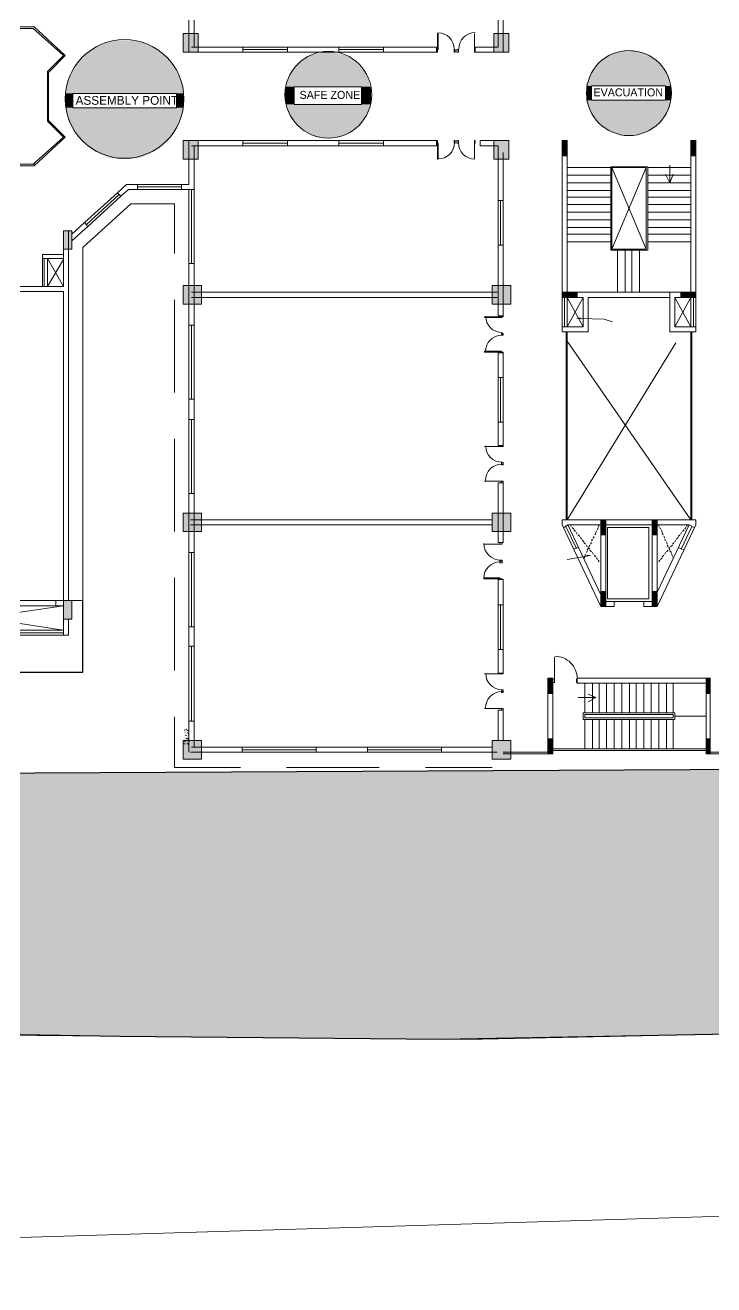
# Model space of a CAD drawing. Header units: inches. Extents: x 1969 to 240164, y 1364 to 46451.
# Drawn here: x 27880 to 30668, y 15118 to 20214 of the extents above; entities that cross this region are included whole.
import ezdxf

# ---------------------------------------------------------------- set-up
doc = ezdxf.new("R2010")
doc.units = ezdxf.units.IN
doc.header["$MEASUREMENT"] = 0
for name, color, linetype in [('PDF_0', 7, 'Continuous'), ('PDF_BH_Waste', 7, 'Continuous'), ('PDF_BOUNDARY', 7, 'Continuous'), ('PDF_earth cutting area', 7, 'Continuous'), ('PDF_TEXT', 7, 'Continuous'), ('PDF_thin ha', 7, 'Continuous')]:
    doc.layers.add(name, color=color, linetype=linetype)
doc.styles.add('PDF Century Gothic', font='GOTHIC.TTF')

msp = doc.modelspace()

# ---------------------------------------------------------------- hatches: boundary and pattern name
at = {"true_color": 0xfecc66}
h = msp.add_hatch(color=31, dxfattribs=at)
h.dxf.hatch_style = 1
h.paths.add_polyline_path([(32163.5, 17210.6), (27387.9, 17186.8), (23287.2, 17186.8), (20308, 17796.9), (17485.6, 17796.9), (17485.6, 17149.3), (17471.9, 17149.3), (10872.7, 17149.3), (10872.7, 17009.5), (8783.9, 17045.9), (8769.5, 16603.9), (19442.2, 16685.7), (21262.4, 16266.4), (23138.7, 16225.4), (25040.3, 16183.8), (26567.4, 16150.3), (28263.9, 16122.8), (29568.6, 16110.5), (30808.1, 16133.4), (31456.2, 16146.9), (32185.9, 16164)])
h.paths.add_polyline_path([(22485.8, 16771.6), (23922.1, 16771.6), (23922.1, 16568), (22485.8, 16568)], flags=16)
h.paths.add_polyline_path([(22556.2, 16763.9), (23959.1, 16767.3), (23959.5, 16617.7), (22556.6, 16614.3)], flags=24)

# ---------------------------------------------------------------- linework, layer by layer
for p, q in [((28113.9, 17595.8), (28113.9, 17885.6)), ((27387.9, 17595.8), (28113.9, 17595.8))]:
    msp.add_line(p, q)
msp.add_lwpolyline([(32163.5, 17210.6), (32185.9, 16164), (31456.2, 16146.9), (30808.1, 16133.4), (29568.6, 16110.5), (28263.9, 16122.8), (26567.4, 16150.3), (25040.3, 16183.8), (23138.7, 16225.4), (21262.4, 16266.4), (19442.2, 16685.7), (8769.5, 16603.9), (8783.9, 17045.9), (10872.7, 17009.5), (10872.7, 17149.3), (17471.9, 17149.3), (17471.9, 17796.9), (20308, 17796.9), (23287.2, 17186.8), (27387.9, 17186.8), (32163.5, 17210.6), (32185.9, 16164)])
at = {"layer": 'PDF_0', "lineweight": 0}
for points in [[(29702.4, 20125.1), (29794.4, 20125.1), (29702.4, 20125.1), (29702.4, 20104.6), (29814.9, 20104.6), (29814.9, 20346.7), (29814.9, 20527.3), (29814.9, 20765.9), (29794.4, 20765.9), (29794.4, 20527.3), (29814.9, 20527.3), (29794.4, 20527.3), (29794.4, 20346.7), (29794.4, 20125.1)], [(28543.4, 20104.6), (28543.4, 20281.9), (28512.7, 20281.9), (28512.7, 20298.9), (28543.4, 20298.9), (28563.9, 20298.9), (28563.9, 20125.1)], [(27919.6, 19651.3), (27537.9, 19651.3), (27473.1, 19716), (27272, 19716), (27207.2, 19651.3), (26706.1, 19651.3), (26706.1, 19760.4), (26770.9, 19825.1), (26770.9, 20026.2), (26706.1, 20091), (26706.1, 20200.1), (27203.8, 20200.1), (27268.6, 20135.3), (27473.1, 20135.3), (27537.9, 20200.1), (27912.8, 20200.1), (28035.5, 20091), (27970.8, 20026.2), (27970.8, 19825.1), (28035.5, 19760.4), (27912.8, 19651.3)], [(28533.2, 20104.6), (28761.6, 20104.6), (28761.6, 20125.1), (28761.6, 20104.6), (28761.6, 20125.1), (28942.2, 20125.1), (29150.2, 20125.1), (28942.2, 20125.1), (29150.2, 20125.1), (28942.2, 20125.1)], [(28724.1, 20125.1), (28761.6, 20125.1), (28553.7, 20125.1)], [(28761.6, 20104.6), (28942.2, 20104.6), (28942.2, 20125.1), (28942.2, 20104.6), (29150.2, 20104.6), (28942.2, 20104.6), (29150.2, 20104.6), (29330.8, 20104.6), (29330.8, 20125.1), (29330.8, 20104.6), (29545.6, 20104.6), (29545.6, 20125.1), (29330.8, 20125.1), (29497.9, 20125.1)], [(28761.6, 20114.9), (28942.2, 20114.9)], [(29150.2, 20125.1), (29150.2, 20104.6)], [(29150.2, 20125.1), (29330.8, 20125.1)], [(29150.2, 20114.9), (29330.8, 20114.9)], [(29699, 20114.9), (29699, 20114.9)], [(28543.4, 19746.7), (28543.4, 19569.5), (28512.7, 19569.5), (28512.7, 19549), (28543.4, 19549), (28563.9, 19549), (28563.9, 19726.3)], [(28761.6, 19726.3), (28553.7, 19726.3)], [(28942.2, 19746.7), (28761.6, 19746.7), (28761.6, 19726.3), (28942.2, 19726.3), (28942.2, 19746.7), (28942.2, 19726.3), (29150.2, 19726.3), (28942.2, 19726.3), (29150.2, 19726.3), (29330.8, 19726.3), (29330.8, 19746.7), (29150.2, 19746.7), (29150.2, 19726.3), (29150.2, 19746.7), (29150.2, 19726.3)], [(28761.6, 19736.5), (28942.2, 19736.5)], [(29150.2, 19736.5), (29330.8, 19736.5)], [(29699, 19736.5), (29699, 19736.5)], [(29699, 19736.5), (29699, 19671.7), (29699, 19736.5)], [(29722.8, 19726.3), (29722.8, 19746.7), (29814.9, 19746.7)], [(29794.4, 19726.3), (29722.8, 19726.3), (29794.4, 19726.3), (29794.4, 19504.7), (29814.9, 19504.7), (29814.9, 19699)], [(30053.5, 19136.6), (30053.5, 19746.7)], [(30053.5, 19722.9), (30053.5, 19112.7), (30053.5, 18972.9), (30159.2, 18972.9), (30159.2, 19112.7), (30489.8, 19112.7), (30489.8, 18972.9), (30595.5, 18972.9), (30595.5, 19112.7), (30595.5, 19746.7)], [(30575, 19746.7), (30575, 19133.1), (30073.9, 19133.1), (30073.9, 18993.4), (30073.9, 19603.6)], [(30073.9, 19739.9), (30073.9, 19129.7)], [(30251.2, 19637.6), (30073.9, 19637.6)], [(30254.6, 19307), (30394.4, 19637.6)], [(30394.4, 19307), (30254.6, 19637.6)], [(30575, 19637.6), (30401.2, 19637.6)], [(30489.8, 19647.9), (30489.8, 19576.3), (30503.4, 19610.4)], [(28516.2, 19549), (28335.5, 19549), (28335.5, 19569.5), (28291.2, 19569.5), (28253.7, 19535.4), (28267.3, 19521.7), (28134.4, 19399), (28069.6, 19341.1)], [(28516.2, 19569.5), (28335.5, 19569.5)], [(30251.2, 19607), (30073.9, 19607)], [(30251.2, 19576.3), (30073.9, 19576.3)], [(30575, 19607), (30401.2, 19607)], [(30575, 19576.3), (30401.2, 19576.3)], [(30489.8, 19576.3), (30472.8, 19610.4)], [(28253.7, 19535.4), (28120.7, 19416.1), (28069.6, 19368.4)], [(28260.5, 19528.6), (28127.6, 19405.8)], [(28335.5, 19549), (28298, 19549), (28267.3, 19521.7)], [(28512.7, 19559.2), (28335.5, 19559.2)], [(28543.4, 19549), (28563.9, 19549)], [(28543.4, 19549), (28563.9, 19549)], [(28563.9, 19549), (28543.4, 19549)], [(28543.4, 19549), (28563.9, 19549)], [(28563.9, 19549), (28543.4, 19549)], [(28543.4, 19549), (28543.4, 19249)], [(28553.7, 19549), (28553.7, 19249)], [(28563.9, 19549), (28563.9, 19249)], [(30251.2, 19545.6), (30073.9, 19545.6)], [(30251.2, 19518.3), (30073.9, 19518.3)], [(30575, 19545.6), (30401.2, 19545.6)], [(30575, 19518.3), (30401.2, 19518.3)], [(28485.5, 19290), (28485.5, 19491.1), (28308.2, 19491.1), (28113.9, 19313.8), (28113.9, 17885.6), (28069.6, 17885.6)], [(29794.4, 19504.7), (29814.9, 19504.7)], [(29794.4, 19504.7), (29814.9, 19504.7)], [(29794.4, 19504.7), (29814.9, 19504.7)], [(29794.4, 19504.7), (29814.9, 19504.7)], [(29814.9, 19504.7), (29794.4, 19504.7)], [(29794.4, 19504.7), (29814.9, 19504.7)], [(29814.9, 19504.7), (29794.4, 19504.7)], [(29794.4, 19504.7), (29794.4, 19324)], [(29804.6, 19504.7), (29804.6, 19324)], [(29814.9, 19504.7), (29814.9, 19324)], [(30251.2, 19487.7), (30073.9, 19487.7)], [(30575, 19487.7), (30401.2, 19487.7)], [(28120.7, 19416.1), (28134.4, 19399)], [(30251.2, 19457), (30073.9, 19457)], [(30251.2, 19426.3), (30073.9, 19426.3)], [(30575, 19457), (30401.2, 19457)], [(30575, 19426.3), (30401.2, 19426.3)], [(28035.5, 19157), (28035.5, 19382), (28035.5, 19174.1)], [(28056, 17885.6), (28056, 19058.2), (28056, 17885.6), (28056, 19058.2), (28056, 17885.6), (28056, 19058.2), (28056, 19382), (28056, 19146.8)], [(30251.2, 19395.6), (30073.9, 19395.6)], [(30251.2, 19368.4), (30073.9, 19368.4)], [(30575, 19395.6), (30401.2, 19395.6)], [(30575, 19368.4), (30401.2, 19368.4)], [(29794.4, 19324), (29814.9, 19324)], [(30251.2, 19337.7), (30073.9, 19337.7)], [(30575, 19337.7), (30401.2, 19337.7)], [(27612.8, 19225.2), (27623.1, 19225.2), (27623.1, 19157), (27950.3, 19157), (28035.5, 19157), (27970.8, 19269.5), (27970.8, 19157), (27970.8, 19269.5), (27970.8, 19157), (27970.8, 19269.5), (28035.5, 19157), (27950.3, 19157), (27950.3, 19269.5), (28035.5, 19269.5), (27950.3, 19269.5), (27950.3, 19157), (27950.3, 19269.5), (27950.3, 19286.5)], [(27950.3, 19269.5), (27950.3, 19157), (27970.8, 19157), (28035.5, 19266.1), (27970.8, 19157)], [(27957.1, 19269.5), (27957.1, 19157), (27957.1, 19238.8)], [(30278.5, 19303.6), (30278.5, 19133.1)], [(30309.1, 19303.6), (30309.1, 19133.1)], [(30336.4, 19303.6), (30336.4, 19133.1)], [(30367.1, 19303.6), (30367.1, 19133.1)], [(27623.1, 19225.2), (27609.4, 19225.2), (27609.4, 19232), (27623.1, 19232), (27623.1, 19225.2), (27602.6, 19225.2), (27602.6, 19136.6), (27950.3, 19136.6), (28035.5, 19136.6), (28035.5, 19105.9), (28035.5, 17885.6), (28035.5, 19105.9), (28035.5, 17885.6), (27391.3, 17885.6)], [(28035.5, 19136.6), (27950.3, 19136.6)], [(28553.7, 19133.1), (29791, 19133.1), (28553.7, 19133.1), (29770.6, 19133.1)], [(28553.7, 19112.7), (29613.8, 19112.7), (28553.7, 19112.7), (29770.6, 19112.7), (28553.7, 19112.7), (29791, 19112.7)], [(30063.7, 18993.4), (30063.7, 19112.7)], [(30073.9, 18993.4), (30138.7, 19112.7), (30138.7, 18993.4), (30073.9, 19112.7)], [(30404.6, 19112.7), (30489.8, 19112.7), (30489.8, 19133.1)], [(30575, 19133.1), (30575, 18993.4), (30575, 19112.7), (30510.3, 19112.7), (30510.3, 18993.4), (30595.5, 18993.4)], [(30575, 18993.4), (30510.3, 19112.7), (30510.3, 18993.4), (30575, 19112.7)], [(30585.2, 18993.4), (30585.2, 19112.7)], [(28035.5, 19105.9), (28035.5, 17885.6), (28035.5, 19105.9)], [(28035.5, 19105.9), (28035.5, 17885.6), (28035.5, 19105.9)], [(28485.5, 18727.5), (28485.5, 19102.5)], [(28056, 19058.2), (28056, 17885.6), (28056, 19058.2)], [(30128.5, 19027.5), (30223.9, 19024.1), (30258, 19013.8)], [(28563.9, 19000.2), (28543.4, 19000.2)], [(28543.4, 19000.2), (28563.9, 19000.2)], [(28543.4, 19000.2), (28543.4, 18700.2)], [(28553.7, 19000.2), (28553.7, 18700.2)], [(28563.9, 19000.2), (28563.9, 18700.2)], [(30070.5, 18972.9), (30070.5, 18212.8)], [(30073.9, 18935.4), (30575, 18212.8), (30575, 18972.9), (30575, 18212.8)], [(30073.9, 18212.8), (30073.9, 18972.9), (30073.9, 18212.8), (30513.7, 18928.6)], [(30578.4, 18972.9), (30578.4, 18212.8)], [(29794.4, 18788.9), (29814.9, 18788.9)], [(29794.4, 18608.2), (29794.4, 18788.9)], [(29804.6, 18608.2), (29804.6, 18788.9)], [(29814.9, 18608.2), (29814.9, 18788.9)], [(28563.9, 18700.2), (28543.4, 18700.2)], [(28543.4, 18318.5), (28543.4, 18618.4)], [(28553.7, 18318.5), (28553.7, 18618.4)], [(28563.9, 18318.5), (28563.9, 18618.4)], [(29794.4, 18608.2), (29814.9, 18608.2)], [(29814.9, 18608.2), (29794.4, 18608.2)], [(29794.4, 18608.2), (29814.9, 18608.2)], [(28485.5, 18165.1), (28485.5, 18540)], [(29808.1, 18509.4), (29808.1, 18509.4)], [(29808.1, 18369.6), (29739.9, 18369.6), (29808.1, 18369.6)], [(29808.1, 18369.6), (29808.1, 18369.6)], [(28543.4, 18318.5), (28563.9, 18318.5)], [(29794.4, 18270.7), (29794.4, 18240.1)], [(29814.9, 18270.7), (29814.9, 18240.1)], [(28570.7, 18212.8), (29770.6, 18212.8), (28550.2, 18212.8), (29770.6, 18212.8)], [(30428.4, 17861.7), (30438.7, 17861.7), (30595.5, 18192.3), (30595.5, 18212.8), (30435.3, 18212.8), (30203.5, 18212.8), (30053.5, 18212.8), (30053.5, 18192.3), (30210.3, 17861.7), (30220.5, 17861.7)], [(30438.7, 18192.3), (30438.7, 18212.8), (30418.2, 18212.8), (30418.2, 17882.2), (30418.2, 17861.7), (30438.7, 17861.7), (30438.7, 17923.1), (30418.2, 17923.1), (30418.2, 17861.7)], [(30418.2, 18212.8), (30418.2, 18151.4), (30438.7, 18151.4), (30438.7, 18212.8)], [(29770.6, 18192.3), (28570.7, 18192.3), (29566, 18192.3), (28570.7, 18192.3), (29770.6, 18192.3), (28550.2, 18192.3)], [(30077.3, 18192.3), (30060.3, 18182.1)], [(30111.4, 18096.9), (30067.1, 18188.9)], [(30210.3, 17909.4), (30077.3, 18192.3), (30210.3, 18192.3), (30210.3, 17919.6)], [(30091, 18185.5), (30087.6, 18192.3)], [(30101.2, 18175.3), (30094.4, 18182.1)], [(30108, 18165.1), (30101.2, 18171.9)], [(30114.8, 18154.8), (30111.4, 18161.7)], [(30125.1, 18144.6), (30118.2, 18151.4)], [(30179.6, 18137.8), (30183, 18144.6)], [(30186.4, 18151.4), (30189.8, 18158.3)], [(30189.8, 18161.7), (30193.2, 18168.5)], [(30196.6, 18171.9), (30200.1, 18182.1)], [(30200.1, 18185.5), (30203.5, 18192.3)], [(30230.7, 18192.3), (30230.7, 17892.4)], [(30418.2, 17892.4), (30418.2, 18192.3)], [(30445.5, 18185.5), (30445.5, 18192.3), (30551.2, 18192.3)], [(30452.3, 18175.3), (30448.9, 18182.1)], [(30459.1, 18161.7), (30455.7, 18171.9)], [(30462.5, 18151.4), (30459.1, 18158.3)], [(30469.3, 18137.8), (30465.9, 18148)], [(30523.9, 18144.6), (30530.7, 18151.4)], [(30534.1, 18154.8), (30537.5, 18161.7)], [(30578.4, 18185.5), (30537.5, 18096.9)], [(30540.9, 18165.1), (30547.7, 18171.9)], [(30551.2, 18175.3), (30554.6, 18182.1)], [(30558, 18185.5), (30561.4, 18192.3)], [(30568.2, 18192.3), (30588.7, 18182.1)], [(29801.2, 18113.9), (29801.2, 18113.9)], [(30118.2, 18100.3), (30101.2, 18093.5)], [(30131.9, 18134.4), (30128.5, 18141.2)], [(30142.1, 18124.2), (30135.3, 18131)], [(30148.9, 18113.9), (30142.1, 18120.8)], [(30155.7, 18103.7), (30152.3, 18110.5)], [(30155.7, 18090.1), (30159.2, 18096.9)], [(30166, 18093.5), (30159.2, 18100.3)], [(30162.6, 18103.7), (30166, 18110.5)], [(30169.4, 18113.9), (30172.8, 18120.8)], [(30172.8, 18127.6), (30176.2, 18134.4)], [(30472.8, 18127.6), (30469.3, 18134.4)], [(30479.6, 18113.9), (30476.2, 18124.2)], [(30483, 18103.7), (30479.6, 18110.5)], [(30489.8, 18090.1), (30486.4, 18100.3)], [(30486.4, 18093.5), (30489.8, 18100.3)], [(30493.2, 18103.7), (30500, 18110.5)], [(30500, 18113.9), (30506.8, 18120.8)], [(30510.3, 18124.2), (30513.7, 18131)], [(30517.1, 18134.4), (30523.9, 18141.2)], [(30523.9, 18100.3), (30547.7, 18090.1)], [(28563.9, 18079.9), (28543.4, 18079.9)], [(28543.4, 18079.9), (28563.9, 18079.9)], [(28543.4, 18079.9), (28543.4, 17779.9)], [(28553.7, 18079.9), (28553.7, 17779.9)], [(28563.9, 18079.9), (28563.9, 17779.9)], [(30152.3, 18066.2), (30073.9, 18052.6)], [(30142.1, 18056), (30145.5, 18062.8)], [(30145.5, 18066.2), (30148.9, 18073)], [(30152.3, 18079.9), (30155.7, 18086.7)], [(30172.8, 18083.3), (30166, 18090.1)], [(30179.6, 18073), (30176.2, 18079.9)], [(30189.8, 18062.8), (30183, 18069.6)], [(30196.6, 18052.6), (30193.2, 18059.4)], [(30203.5, 18042.4), (30200.1, 18049.2)], [(30445.5, 18042.4), (30448.9, 18049.2)], [(30452.3, 18052.6), (30459.1, 18059.4)], [(30459.1, 18062.8), (30465.9, 18069.6)], [(30469.3, 18073), (30472.8, 18079.9)], [(30476.2, 18083.3), (30483, 18090.1)], [(30496.6, 18079.9), (30489.8, 18086.7)], [(30500, 18066.2), (30496.6, 18076.4)], [(30503.4, 18059.4), (30503.4, 18062.8)], [(28485.5, 17602.6), (28485.5, 17977.6)], [(29814.9, 17837.8), (29814.9, 17970.8), (29794.4, 17970.8), (29794.4, 17837.8)], [(28056, 17810.6), (28056, 17745.8), (27343.6, 17745.8), (27343.6, 17837.8)], [(27885.5, 17865.1), (27824.2, 17865.1), (27776.5, 17865.1), (27715.1, 17865.1), (27667.4, 17865.1), (27606, 17865.1), (27551.5, 17865.1), (27490.1, 17865.1), (27452.6, 17865.1), (27391.3, 17865.1), (28035.5, 17766.3), (27364, 17766.3), (28035.5, 17865.1), (28004.8, 17865.1), (28035.5, 17865.1)], [(28004.8, 17885.6), (28004.8, 17865.1), (27943.5, 17865.1)], [(29794.4, 17868.5), (29814.9, 17868.5)], [(29794.4, 17868.5), (29814.9, 17868.5)], [(29794.4, 17687.9), (29794.4, 17868.5)], [(29804.6, 17687.9), (29804.6, 17868.5)], [(29814.9, 17687.9), (29814.9, 17868.5)], [(30213.7, 17861.7), (30264.8, 17861.7), (30264.8, 17882.2)], [(30223.9, 17882.2), (30425, 17882.2)], [(30384.1, 17882.2), (30384.1, 17861.7), (30435.3, 17861.7)], [(28035.5, 17810.6), (28035.5, 17745.8)], [(28035.5, 17756), (27364, 17756)], [(28563.9, 17779.9), (28543.4, 17779.9)], [(28543.4, 17701.5), (28543.4, 17398.1), (28563.9, 17398.1), (28563.9, 17701.5)], [(28553.7, 17398.1), (28553.7, 17701.5)], [(29814.9, 17687.9), (29794.4, 17687.9)], [(29794.4, 17687.9), (29814.9, 17687.9)], [(29814.9, 17687.9), (29794.4, 17687.9)], [(29794.4, 17687.9), (29814.9, 17687.9)], [(30022.8, 17568.6), (30022.8, 17657.2), (30022.8, 17568.6)], [(29814.9, 17592.4), (29808.1, 17592.4), (29808.1, 17589), (29814.9, 17589), (29814.9, 17592.4), (29794.4, 17592.4)], [(29808.1, 17589), (29808.1, 17589)], [(29995.5, 17265.2), (29995.5, 17572)], [(30016, 17572), (30016, 17265.2)], [(30636.4, 17285.6), (30019.4, 17285.6), (30636.4, 17285.6), (30636.4, 17551.5), (30114.8, 17551.5), (30629.6, 17551.5)], [(30022.8, 17568.6), (30022.8, 17568.6)], [(30520.5, 17572), (30114.8, 17572), (30626.1, 17572)], [(30544.3, 17572), (30114.8, 17572), (30650, 17572)], [(30114.8, 17551.5), (30114.8, 17572)], [(30145.5, 17551.5), (30145.5, 17432.2)], [(30176.2, 17551.5), (30176.2, 17432.2)], [(30203.5, 17551.5), (30203.5, 17432.2)], [(30234.1, 17551.5), (30234.1, 17432.2)], [(30264.8, 17551.5), (30264.8, 17432.2)], [(30295.5, 17551.5), (30295.5, 17432.2)], [(30326.2, 17551.5), (30326.2, 17432.2)], [(30353.5, 17551.5), (30353.5, 17432.2)], [(30384.1, 17551.5), (30384.1, 17432.2)], [(30414.8, 17551.5), (30414.8, 17432.2)], [(30445.5, 17551.5), (30445.5, 17432.2)], [(30476.2, 17551.5), (30476.2, 17432.2)], [(30503.4, 17551.5), (30503.4, 17432.2)], [(30653.4, 17572), (30653.4, 17510.6), (30636.4, 17510.6), (30636.4, 17572), (30653.4, 17572), (30653.4, 17265.2), (30636.4, 17265.2), (30636.4, 17326.5), (30653.4, 17326.5), (30653.4, 17265.2), (30834.1, 17265.2)], [(30118.2, 17493.6), (30189.8, 17493.6), (30159.2, 17507.2)], [(30189.8, 17493.6), (30159.2, 17476.5)], [(29808.1, 17449.2), (29739.9, 17449.2), (29808.1, 17449.2)], [(29794.4, 17319.7), (29794.4, 17442.4), (29814.9, 17442.4), (29814.9, 17319.7)], [(29808.1, 17449.2), (29808.1, 17449.2)], [(28751.4, 17210.6), (28485.5, 17210.6), (28485.5, 17415.2)], [(28563.9, 17292.4), (28563.9, 17398.1), (28543.4, 17398.1), (28543.4, 17272)], [(30145.5, 17285.6), (30145.5, 17404.9)], [(30176.2, 17285.6), (30176.2, 17404.9)], [(30203.5, 17285.6), (30203.5, 17404.9)], [(30234.1, 17285.6), (30234.1, 17404.9)], [(30264.8, 17285.6), (30264.8, 17404.9)], [(30295.5, 17285.6), (30295.5, 17404.9)], [(30326.2, 17285.6), (30326.2, 17404.9)], [(30353.5, 17285.6), (30353.5, 17404.9)], [(30384.1, 17285.6), (30384.1, 17404.9)], [(30414.8, 17285.6), (30414.8, 17404.9)], [(30445.5, 17285.6), (30445.5, 17404.9)], [(30476.2, 17285.6), (30476.2, 17404.9)], [(30503.4, 17285.6), (30503.4, 17404.9)], [(30510.3, 17418.6), (30636.4, 17418.6)], [(28553.7, 17292.4), (28758.2, 17292.4), (28594.6, 17292.4)], [(28594.6, 17272), (28758.2, 17272), (28758.2, 17292.4), (29058.1, 17292.4), (29058.1, 17272), (29266.1, 17272), (29266.1, 17292.4), (29566, 17292.4), (29566, 17272), (29791, 17272)], [(29058.1, 17282.2), (28758.2, 17282.2)], [(29566, 17292.4), (29566, 17272), (29266.1, 17272)], [(29566, 17282.2), (29266.1, 17282.2)], [(29770.6, 17292.4), (29566, 17292.4), (29719.4, 17292.4)], [(30605.7, 17285.6), (29995.5, 17285.6)], [(30605.7, 17278.8), (29995.5, 17278.8)], [(31035.2, 17292.4), (31035.2, 17272), (30834.1, 17272), (30653.4, 17272)], [(28550.2, 17272), (28758.2, 17272), (28724.1, 17272)], [(29058.1, 17272), (28758.2, 17272)], [(29719.4, 17272), (29566, 17272), (29739.9, 17272)], [(29814.9, 17272), (30009.2, 17272)], [(29814.9, 17265.2), (30009.2, 17265.2)], [(29313.8, 17210.6), (28938.8, 17210.6)], [(29770.6, 17210.6), (29501.3, 17210.6)]]:
    msp.add_lwpolyline(points, dxfattribs=at)
for points in [[(26764.1, 20022.8), (26699.3, 20087.6), (26699.3, 20206.9), (27207.2, 20206.9), (27272, 20142.1), (27473.1, 20142.1), (27537.9, 20206.9), (27916.2, 20206.9), (28042.3, 20091), (27974.2, 20022.8), (27974.2, 19828.5), (28042.3, 19760.4), (27916.2, 19644.5), (27534.4, 19644.5), (27469.7, 19709.2), (27272, 19709.2), (27207.2, 19644.5), (26699.3, 19644.5), (26699.3, 19763.8), (26764.1, 19828.5)], [(29549, 20114.9), (29552.4, 20114.9), (29552.4, 20179.6), (29549, 20179.6)], [(29699, 20114.9), (29699, 20179.6)], [(29150.2, 20125.1), (28942.2, 20125.1)], [(29150.2, 20125.1), (29150.2, 20104.6)], [(29545.6, 20104.6), (29549, 20104.6), (29549, 20114.9), (29545.6, 20114.9)], [(29617.2, 20104.6), (29620.6, 20104.6), (29620.6, 20114.9), (29617.2, 20114.9)], [(29634.2, 20104.6), (29627.4, 20104.6), (29627.4, 20114.9), (29634.2, 20114.9)], [(29702.4, 20104.6), (29699, 20104.6), (29699, 20114.9), (29702.4, 20114.9)], [(28492.3, 19937.6), (28492.3, 19879.7), (28073, 19879.7), (28073, 19937.6)], [(28969.5, 19964.9), (28969.5, 19893.3), (29242.2, 19893.3), (29242.2, 19964.9)], [(30472.8, 19910.3), (30472.8, 19968.3), (30172.8, 19968.3), (30172.8, 19910.3)], [(28553.7, 19746.7), (28761.6, 19746.7)], [(28553.7, 19726.3), (28761.6, 19726.3)], [(28761.6, 19746.7), (28761.6, 19726.3)], [(29150.2, 19746.7), (28942.2, 19746.7)], [(29330.8, 19746.7), (29330.8, 19726.3), (29545.6, 19726.3), (29545.6, 19746.7)], [(29545.6, 19746.7), (29549, 19746.7), (29549, 19736.5), (29545.6, 19736.5)], [(29549, 19736.5), (29552.4, 19736.5), (29552.4, 19671.7), (29549, 19671.7)], [(29617.2, 19746.7), (29620.6, 19746.7), (29620.6, 19736.5), (29617.2, 19736.5)], [(29634.2, 19746.7), (29627.4, 19746.7), (29627.4, 19736.5), (29634.2, 19736.5)], [(29702.4, 19746.7), (29699, 19746.7), (29699, 19736.5), (29702.4, 19736.5)], [(30073.9, 19685.4), (30053.5, 19685.4), (30053.5, 19746.7), (30073.9, 19746.7)], [(30073.9, 19746.7), (30073.9, 19153.6)], [(30595.5, 19685.4), (30575, 19685.4), (30575, 19746.7), (30595.5, 19746.7)], [(30595.5, 19685.4), (30575, 19685.4), (30575, 19746.7), (30595.5, 19746.7)], [(30401.2, 19641), (30251.2, 19641), (30251.2, 19303.6), (30401.2, 19303.6)], [(30394.4, 19637.6), (30254.6, 19637.6), (30254.6, 19307), (30394.4, 19307)], [(28069.6, 19307), (28035.5, 19307), (28035.5, 19382), (28069.6, 19382)], [(29814.9, 19324), (29794.4, 19324), (29794.4, 19037.7), (29814.9, 19037.7)], [(28035.5, 19286.5), (27950.3, 19286.5)], [(27970.8, 19157), (27970.8, 19269.5)], [(27970.8, 19157), (27970.8, 19269.5)], [(28563.9, 19249), (28543.4, 19249), (28543.4, 19000.2), (28563.9, 19000.2)], [(28563.9, 19249), (28543.4, 19249)], [(30053.5, 19112.7), (30053.5, 19133.1), (30114.8, 19133.1), (30114.8, 19112.7)], [(30053.5, 19112.7), (30053.5, 19133.1), (30114.8, 19133.1), (30114.8, 19112.7)], [(30073.9, 18993.4), (30053.5, 18993.4), (30138.7, 18993.4), (30138.7, 19112.7), (30073.9, 19112.7)], [(30534.1, 19112.7), (30534.1, 19133.1), (30595.5, 19133.1), (30595.5, 19112.7)], [(30534.1, 19112.7), (30534.1, 19133.1), (30595.5, 19133.1), (30595.5, 19112.7)], [(29808.1, 19034.3), (29808.1, 19030.9), (29739.9, 19030.9), (29739.9, 19034.3)], [(29814.9, 19037.7), (29814.9, 19034.3), (29808.1, 19034.3), (29808.1, 19037.7)], [(28563.9, 19000.2), (28543.4, 19000.2)], [(29814.9, 18966.1), (29814.9, 18962.7), (29808.1, 18962.7), (29808.1, 18966.1)], [(29814.9, 18959.3), (29814.9, 18962.7), (29808.1, 18962.7), (29808.1, 18959.3)], [(29808.1, 18891.1), (29808.1, 18894.5), (29739.9, 18894.5), (29739.9, 18891.1)], [(29814.9, 18788.9), (29814.9, 18887.7), (29794.4, 18887.7), (29794.4, 18788.9)], [(29814.9, 18887.7), (29814.9, 18891.1), (29808.1, 18891.1), (29808.1, 18887.7)], [(28543.4, 18700.2), (28543.4, 18618.4), (28563.9, 18618.4), (28563.9, 18700.2)], [(29794.4, 18512.8), (29814.9, 18512.8), (29814.9, 18608.2), (29794.4, 18608.2)], [(29794.4, 18608.2), (29814.9, 18608.2)], [(29808.1, 18509.4), (29739.9, 18509.4)], [(29814.9, 18512.8), (29814.9, 18509.4), (29808.1, 18509.4), (29808.1, 18512.8)], [(29814.9, 18444.6), (29814.9, 18437.8), (29808.1, 18437.8), (29808.1, 18444.6)], [(29814.9, 18434.4), (29814.9, 18437.8), (29808.1, 18437.8), (29808.1, 18434.4)], [(29814.9, 18362.8), (29794.4, 18362.8), (29794.4, 18240.1), (29794.4, 18120.8), (29814.9, 18120.8), (29814.9, 18240.1)], [(29814.9, 18362.8), (29814.9, 18369.6), (29808.1, 18369.6), (29808.1, 18362.8)], [(28543.4, 18318.5), (28543.4, 18079.9), (28563.9, 18079.9), (28563.9, 18318.5)], [(28543.4, 18318.5), (28563.9, 18318.5)], [(30230.7, 18212.8), (30210.3, 18212.8), (30210.3, 18151.4), (30230.7, 18151.4)], [(30230.7, 18151.4), (30210.3, 18151.4), (30210.3, 18212.8), (30230.7, 18212.8)], [(30438.7, 18151.4), (30418.2, 18151.4), (30418.2, 18212.8), (30438.7, 18212.8)], [(30223.9, 18192.3), (30425, 18192.3)], [(30404.6, 17892.4), (30237.6, 17892.4), (30237.6, 18182.1), (30404.6, 18182.1)], [(30438.7, 18192.3), (30568.2, 18192.3), (30438.7, 17919.6)], [(29801.2, 18113.9), (29736.5, 18113.9)], [(29811.5, 18120.8), (29811.5, 18113.9), (29801.2, 18113.9), (29801.2, 18120.8)], [(28563.9, 18079.9), (28543.4, 18079.9)], [(29811.5, 18049.2), (29811.5, 18045.8), (29801.2, 18045.8), (29801.2, 18049.2)], [(29811.5, 18039), (29811.5, 18045.8), (29801.2, 18045.8), (29801.2, 18039)], [(29801.2, 17974.2), (29801.2, 17977.6), (29736.5, 17977.6), (29736.5, 17974.2)], [(29811.5, 17970.8), (29811.5, 17974.2), (29801.2, 17974.2), (29801.2, 17970.8)], [(30230.7, 17923.1), (30210.3, 17923.1), (30210.3, 17861.7), (30230.7, 17861.7)], [(30230.7, 17861.7), (30210.3, 17861.7), (30210.3, 17923.1), (30230.7, 17923.1)], [(30438.7, 17861.7), (30418.2, 17861.7), (30418.2, 17923.1), (30438.7, 17923.1)], [(27943.5, 17865.1), (27885.5, 17865.1)], [(28069.6, 17810.6), (28035.5, 17810.6), (28035.5, 17885.6), (28069.6, 17885.6)], [(28543.4, 17779.9), (28543.4, 17701.5), (28563.9, 17701.5), (28563.9, 17779.9)], [(29794.4, 17592.4), (29794.4, 17687.9)], [(29814.9, 17687.9), (29794.4, 17687.9)], [(29814.9, 17687.9), (29814.9, 17592.4)], [(29808.1, 17589), (29739.9, 17589)], [(30016, 17510.6), (29995.5, 17510.6), (29995.5, 17572), (30016, 17572)], [(30016, 17554.9), (30022.8, 17554.9), (30022.8, 17568.6), (30016, 17568.6)], [(30111.4, 17554.9), (30114.8, 17554.9), (30114.8, 17568.6), (30111.4, 17568.6)], [(30114.8, 17551.5), (30605.7, 17551.5)], [(30653.4, 17510.6), (30636.4, 17510.6), (30636.4, 17572), (30653.4, 17572)], [(29814.9, 17524.2), (29814.9, 17517.4), (29808.1, 17517.4), (29808.1, 17524.2)], [(29814.9, 17514), (29814.9, 17517.4), (29808.1, 17517.4), (29808.1, 17514)], [(29814.9, 17442.4), (29814.9, 17449.2), (29808.1, 17449.2), (29808.1, 17442.4)], [(30138.7, 17432.2), (30138.7, 17404.9), (30510.3, 17404.9), (30510.3, 17432.2)], [(28543.4, 17398.1), (28563.9, 17398.1)], [(30145.5, 17411.8), (30145.5, 17425.4), (30503.4, 17425.4), (30503.4, 17411.8)], [(30016, 17265.2), (29995.5, 17265.2), (29995.5, 17326.5), (30016, 17326.5)], [(30653.4, 17265.2), (30636.4, 17265.2), (30636.4, 17326.5), (30653.4, 17326.5)], [(29266.1, 17292.4), (29058.1, 17292.4)], [(30016, 17278.8), (30636.4, 17278.8)], [(29266.1, 17272), (29058.1, 17272)]]:
    msp.add_lwpolyline(points, close=True, dxfattribs=at)
for centre, radius in [((28282.7, 19915.4), 240.3), ((29107.6, 19932.5), 175.5), ((30324.5, 19939.3), 172.1)]:
    msp.add_circle(centre, radius, dxfattribs=at)
for centre, radius, start, end in [((29550.7, 20116.6), 66.5, 0.0001, 89.9999), ((29701.9, 20117.3), 66.5, 90, 180), ((29551.9, 19738.9), 66.5, 270, 360), ((29700.7, 19738.2), 66.5, 180.0001, 269.9999), ((29811, 19036.7), 66.5, 180, 270), ((29809.8, 18892.8), 66.5, 90.0001, 179.9999), ((29811, 18511.8), 66.5, 180, 270), ((29809.8, 18371.3), 66.5, 90.0001, 179.9999), ((29804.1, 18116.3), 66.5, 180, 270), ((29802.9, 17975.9), 66.5, 90.0001, 179.9999), ((30024.5, 17570.3), 90.3, 359.9995, 90.0005), ((29811, 17591.4), 66.5, 180, 270), ((29809.8, 17451), 66.5, 90.0001, 179.9999)]:
    msp.add_arc(centre, radius, start, end, dxfattribs=at)
at = {"layer": 'PDF_0', "color": 215, "true_color": 0xa953a0, "transparency": 33554559}
for points in [[(28216.2, 20145.5), (28390, 20128.5), (28175.3, 20128.5)], [(28260.5, 20152.4), (28349.1, 20145.5), (28216.2, 20145.5)], [(28349.1, 20145.5), (28216.2, 20145.5), (28390, 20128.5)], [(28304.8, 20152.4), (28260.5, 20152.4), (28349.1, 20145.5)], [(28137.8, 20104.6), (28461.6, 20074), (28103.7, 20074)], [(28175.3, 20128.5), (28427.5, 20104.6), (28137.8, 20104.6)], [(28427.5, 20104.6), (28137.8, 20104.6), (28461.6, 20074)], [(28390, 20128.5), (28175.3, 20128.5), (28427.5, 20104.6)], [(28076.4, 20039.9), (28505.9, 19999), (28056, 19999)], [(28103.7, 20074), (28485.5, 20039.9), (28076.4, 20039.9)], [(28485.5, 20039.9), (28076.4, 20039.9), (28505.9, 19999)], [(28461.6, 20074), (28103.7, 20074), (28485.5, 20039.9)], [(28056, 19999), (28519.6, 19958.1), (28045.8, 19958.1)], [(28505.9, 19999), (28056, 19999), (28519.6, 19958.1)], [(28045.8, 19958.1), (28519.6, 19937.6), (28042.3, 19937.6)], [(28073, 19937.6), (28042.3, 19937.6), (28073, 19913.7)], [(28042.3, 19937.6), (28073, 19913.7), (28042.3, 19913.7)], [(28519.6, 19958.1), (28045.8, 19958.1), (28519.6, 19937.6)], [(28519.6, 19937.6), (28492.3, 19937.6), (28523, 19913.7)], [(28492.3, 19937.6), (28523, 19913.7), (28492.3, 19913.7)], [(28073, 19913.7), (28042.3, 19913.7), (28073, 19879.7)], [(28042.3, 19913.7), (28073, 19879.7), (28042.3, 19879.7)], [(28519.6, 19879.7), (28042.3, 19879.7), (28519.6, 19869.4)], [(28042.3, 19879.7), (28519.6, 19869.4), (28045.8, 19869.4)], [(28523, 19913.7), (28492.3, 19913.7), (28519.6, 19879.7)], [(28492.3, 19913.7), (28519.6, 19879.7), (28492.3, 19879.7)], [(28519.6, 19869.4), (28045.8, 19869.4), (28505.9, 19825.1)], [(28045.8, 19869.4), (28505.9, 19825.1), (28056, 19825.1)], [(28505.9, 19825.1), (28056, 19825.1), (28485.5, 19784.2)], [(28056, 19825.1), (28485.5, 19784.2), (28076.4, 19784.2)], [(28485.5, 19784.2), (28076.4, 19784.2), (28461.6, 19750.1)], [(28076.4, 19784.2), (28461.6, 19750.1), (28103.7, 19750.1)], [(28461.6, 19750.1), (28103.7, 19750.1), (28427.5, 19719.4)], [(28103.7, 19750.1), (28427.5, 19719.4), (28137.8, 19719.4)], [(28427.5, 19719.4), (28137.8, 19719.4), (28390, 19695.6)], [(28137.8, 19719.4), (28390, 19695.6), (28175.3, 19695.6)], [(28390, 19695.6), (28175.3, 19695.6), (28349.1, 19678.5)], [(28175.3, 19695.6), (28349.1, 19678.5), (28216.2, 19678.5)], [(28349.1, 19678.5), (28216.2, 19678.5), (28304.8, 19671.7)], [(28216.2, 19678.5), (28304.8, 19671.7), (28260.5, 19671.7)]]:
    msp.add_solid(points, dxfattribs=at)
at = {"layer": 'PDF_0', "color": 114, "true_color": 0x139b48, "transparency": 33554559}
for points in [[(30247.8, 20094.4), (30428.4, 20077.4), (30220.5, 20077.4)], [(30275.1, 20104.6), (30401.2, 20094.4), (30247.8, 20094.4)], [(30401.2, 20094.4), (30247.8, 20094.4), (30428.4, 20077.4)], [(30309.1, 20111.4), (30370.5, 20104.6), (30275.1, 20104.6)], [(30370.5, 20104.6), (30275.1, 20104.6), (30401.2, 20094.4)], [(30339.8, 20111.4), (30309.1, 20111.4), (30370.5, 20104.6)], [(30176.2, 20029.6), (30486.4, 20002.4), (30162.6, 20002.4)], [(30196.6, 20056.9), (30472.8, 20029.6), (30176.2, 20029.6)], [(30472.8, 20029.6), (30176.2, 20029.6), (30486.4, 20002.4)], [(30220.5, 20077.4), (30452.3, 20056.9), (30196.6, 20056.9)], [(30452.3, 20056.9), (30196.6, 20056.9), (30472.8, 20029.6)], [(30428.4, 20077.4), (30220.5, 20077.4), (30452.3, 20056.9)], [(30162.6, 20002.4), (30493.2, 19971.7), (30152.3, 19971.7)], [(30486.4, 20002.4), (30162.6, 20002.4), (30493.2, 19971.7)], [(30493.2, 19971.7), (30152.3, 19971.7), (30493.2, 19968.3)], [(30152.3, 19971.7), (30493.2, 19968.3), (30152.3, 19968.3)], [(30172.8, 19968.3), (30152.3, 19968.3), (30172.8, 19937.6)], [(30152.3, 19968.3), (30172.8, 19937.6), (30152.3, 19937.6)], [(30172.8, 19937.6), (30152.3, 19937.6), (30172.8, 19910.3)], [(30152.3, 19937.6), (30172.8, 19910.3), (30152.3, 19910.3)], [(30493.2, 19968.3), (30472.8, 19968.3), (30496.6, 19937.6)], [(30472.8, 19968.3), (30496.6, 19937.6), (30472.8, 19937.6)], [(30496.6, 19937.6), (30472.8, 19937.6), (30493.2, 19910.3)], [(30472.8, 19937.6), (30493.2, 19910.3), (30472.8, 19910.3)], [(30493.2, 19910.3), (30152.3, 19910.3), (30493.2, 19906.9)], [(30152.3, 19910.3), (30493.2, 19906.9), (30152.3, 19906.9)], [(30493.2, 19906.9), (30152.3, 19906.9), (30486.4, 19876.2)], [(30152.3, 19906.9), (30486.4, 19876.2), (30162.6, 19876.2)], [(30486.4, 19876.2), (30162.6, 19876.2), (30472.8, 19849)], [(30162.6, 19876.2), (30472.8, 19849), (30176.2, 19849)], [(30472.8, 19849), (30176.2, 19849), (30452.3, 19821.7)], [(30176.2, 19849), (30452.3, 19821.7), (30196.6, 19821.7)], [(30452.3, 19821.7), (30196.6, 19821.7), (30428.4, 19801.3)], [(30196.6, 19821.7), (30428.4, 19801.3), (30220.5, 19801.3)], [(30428.4, 19801.3), (30220.5, 19801.3), (30401.2, 19784.2)], [(30220.5, 19801.3), (30401.2, 19784.2), (30247.8, 19784.2)], [(30401.2, 19784.2), (30247.8, 19784.2), (30370.5, 19774)], [(30247.8, 19784.2), (30370.5, 19774), (30275.1, 19774)], [(30370.5, 19774), (30275.1, 19774), (30339.8, 19767.2)], [(30275.1, 19774), (30339.8, 19767.2), (30309.1, 19767.2)]]:
    msp.add_solid(points, dxfattribs=at)
at = {"layer": 'PDF_0', "transparency": 33554559}
for points in [[(30073.9, 19746.7), (30053.5, 19746.7), (30073.9, 19685.4)], [(30053.5, 19746.7), (30073.9, 19685.4), (30053.5, 19685.4)], [(30595.5, 19746.7), (30575, 19746.7), (30595.5, 19685.4)], [(30575, 19746.7), (30595.5, 19685.4), (30575, 19685.4)], [(30595.5, 19746.7), (30575, 19746.7), (30595.5, 19685.4)], [(30575, 19746.7), (30595.5, 19685.4), (30575, 19685.4)], [(28069.6, 19382), (28035.5, 19382), (28069.6, 19307)], [(28035.5, 19382), (28069.6, 19307), (28035.5, 19307)], [(30114.8, 19133.1), (30053.5, 19133.1), (30114.8, 19112.7)], [(30053.5, 19133.1), (30114.8, 19112.7), (30053.5, 19112.7)], [(30114.8, 19133.1), (30053.5, 19133.1), (30114.8, 19112.7)], [(30053.5, 19133.1), (30114.8, 19112.7), (30053.5, 19112.7)], [(30595.5, 19133.1), (30534.1, 19133.1), (30595.5, 19112.7)], [(30534.1, 19133.1), (30595.5, 19112.7), (30534.1, 19112.7)], [(30595.5, 19133.1), (30534.1, 19133.1), (30595.5, 19112.7)], [(30534.1, 19133.1), (30595.5, 19112.7), (30534.1, 19112.7)], [(30128.5, 19030.9), (30108, 19027.5), (30128.5, 19024.1)], [(30230.7, 18212.8), (30210.3, 18212.8), (30230.7, 18151.4)], [(30210.3, 18212.8), (30230.7, 18151.4), (30210.3, 18151.4)], [(30230.7, 18212.8), (30210.3, 18212.8), (30230.7, 18151.4)], [(30210.3, 18212.8), (30230.7, 18151.4), (30210.3, 18151.4)], [(30438.7, 18212.8), (30418.2, 18212.8), (30438.7, 18151.4)], [(30418.2, 18212.8), (30438.7, 18151.4), (30418.2, 18151.4)], [(30438.7, 18212.8), (30418.2, 18212.8), (30438.7, 18151.4)], [(30418.2, 18212.8), (30438.7, 18151.4), (30418.2, 18151.4)], [(30152.3, 18062.8), (30172.8, 18069.6), (30152.3, 18069.6)], [(30230.7, 17923.1), (30210.3, 17923.1), (30230.7, 17861.7)], [(30210.3, 17923.1), (30230.7, 17861.7), (30210.3, 17861.7)], [(30230.7, 17923.1), (30210.3, 17923.1), (30230.7, 17861.7)], [(30210.3, 17923.1), (30230.7, 17861.7), (30210.3, 17861.7)], [(30438.7, 17923.1), (30418.2, 17923.1), (30438.7, 17861.7)], [(30418.2, 17923.1), (30438.7, 17861.7), (30418.2, 17861.7)], [(30438.7, 17923.1), (30418.2, 17923.1), (30438.7, 17861.7)], [(30418.2, 17923.1), (30438.7, 17861.7), (30418.2, 17861.7)], [(28069.6, 17885.6), (28035.5, 17885.6), (28069.6, 17810.6)], [(28035.5, 17885.6), (28069.6, 17810.6), (28035.5, 17810.6)], [(30016, 17572), (29995.5, 17572), (30016, 17510.6)], [(29995.5, 17572), (30016, 17510.6), (29995.5, 17510.6)], [(30653.4, 17572), (30636.4, 17572), (30653.4, 17510.6)], [(30636.4, 17572), (30653.4, 17510.6), (30636.4, 17510.6)], [(30653.4, 17572), (30636.4, 17572), (30653.4, 17510.6)], [(30636.4, 17572), (30653.4, 17510.6), (30636.4, 17510.6)], [(30016, 17326.5), (29995.5, 17326.5), (30016, 17265.2)], [(29995.5, 17326.5), (30016, 17265.2), (29995.5, 17265.2)], [(30653.4, 17326.5), (30636.4, 17326.5), (30653.4, 17265.2)], [(30636.4, 17326.5), (30653.4, 17265.2), (30636.4, 17265.2)], [(30653.4, 17326.5), (30636.4, 17326.5), (30653.4, 17265.2)], [(30636.4, 17326.5), (30653.4, 17265.2), (30636.4, 17265.2)]]:
    msp.add_solid(points, dxfattribs=at)
at = {"layer": 'PDF_BH_Waste', "color": 31, "true_color": 0xfecc66, "transparency": 33554559}
for points in [[(29027.5, 20087.6), (29211.5, 20070.5), (29000.2, 20070.5)], [(29058.1, 20097.8), (29184.3, 20087.6), (29027.5, 20087.6)], [(29184.3, 20087.6), (29027.5, 20087.6), (29211.5, 20070.5)], [(29088.8, 20104.6), (29153.6, 20097.8), (29058.1, 20097.8)], [(29153.6, 20097.8), (29058.1, 20097.8), (29184.3, 20087.6)], [(29122.9, 20104.6), (29088.8, 20104.6), (29153.6, 20097.8)], [(28976.3, 20046.7), (29255.8, 20022.8), (28955.9, 20022.8)], [(29000.2, 20070.5), (29235.4, 20046.7), (28976.3, 20046.7)], [(29235.4, 20046.7), (28976.3, 20046.7), (29255.8, 20022.8)], [(29211.5, 20070.5), (29000.2, 20070.5), (29235.4, 20046.7)], [(28942.2, 19992.1), (29276.3, 19964.9), (28935.4, 19964.9)], [(28955.9, 20022.8), (29269.5, 19992.1), (28942.2, 19992.1)], [(29269.5, 19992.1), (28942.2, 19992.1), (29276.3, 19964.9)], [(29255.8, 20022.8), (28955.9, 20022.8), (29269.5, 19992.1)], [(28935.4, 19961.5), (28969.5, 19930.8), (28932, 19930.8)], [(28969.5, 19930.8), (28932, 19930.8), (28969.5, 19896.7)], [(28932, 19930.8), (28969.5, 19896.7), (28935.4, 19896.7)], [(28969.5, 19964.9), (28935.4, 19964.9), (28969.5, 19961.5)], [(28935.4, 19964.9), (28969.5, 19961.5), (28935.4, 19961.5)], [(28969.5, 19961.5), (28935.4, 19961.5), (28969.5, 19930.8)], [(29276.3, 19964.9), (29242.2, 19964.9), (29279.7, 19961.5)], [(29242.2, 19964.9), (29279.7, 19961.5), (29242.2, 19961.5)], [(29279.7, 19961.5), (29242.2, 19961.5), (29279.7, 19930.8)], [(29242.2, 19961.5), (29279.7, 19930.8), (29242.2, 19930.8)], [(29279.7, 19930.8), (29242.2, 19930.8), (29279.7, 19896.7)], [(29242.2, 19930.8), (29279.7, 19896.7), (29242.2, 19896.7)], [(28969.5, 19896.7), (28935.4, 19896.7), (28969.5, 19893.3)], [(28935.4, 19896.7), (28969.5, 19893.3), (28935.4, 19893.3)], [(29276.3, 19893.3), (28935.4, 19893.3), (29269.5, 19866)], [(28935.4, 19893.3), (29269.5, 19866), (28942.2, 19866)], [(29279.7, 19896.7), (29242.2, 19896.7), (29276.3, 19893.3)], [(29242.2, 19896.7), (29276.3, 19893.3), (29242.2, 19893.3)], [(29269.5, 19866), (28942.2, 19866), (29255.8, 19838.8)], [(28942.2, 19866), (29255.8, 19838.8), (28955.9, 19838.8)], [(29255.8, 19838.8), (28955.9, 19838.8), (29235.4, 19811.5)], [(28955.9, 19838.8), (29235.4, 19811.5), (28976.3, 19811.5)], [(29235.4, 19811.5), (28976.3, 19811.5), (29211.5, 19791)], [(28976.3, 19811.5), (29211.5, 19791), (29000.2, 19791)], [(29211.5, 19791), (29000.2, 19791), (29184.3, 19774)], [(29000.2, 19791), (29184.3, 19774), (29027.5, 19774)], [(29184.3, 19774), (29027.5, 19774), (29153.6, 19760.4)], [(29027.5, 19774), (29153.6, 19760.4), (29058.1, 19760.4)], [(29153.6, 19760.4), (29058.1, 19760.4), (29122.9, 19756.9)], [(29058.1, 19760.4), (29122.9, 19756.9), (29088.8, 19756.9)]]:
    msp.add_solid(points, dxfattribs=at)
at = {"layer": 'PDF_BOUNDARY', "lineweight": 0}
msp.add_lwpolyline([(58141.3, 26778.9), (58328.7, 27784.5), (58141.3, 26778.9), (58090.1, 25981.2), (58011.7, 25275.6), (57834.5, 22743), (57974.2, 20404.6), (57261.8, 20080.8), (57002.8, 19985.3), (52510.1, 18165.1), (43231.6, 21560.2), (38698, 25657.4), (38176.4, 20186.4), (37740.1, 15608.5), (29065, 15346.1), (24016.7, 15192.7), (18995.6, 15117.7), (19442.2, 16685.7), (8769.5, 16603.9), (8824, 18274.2), (8909.3, 20326.2), (8950.2, 20946.6), (9079.7, 21601.1), (9083.1, 21624.9)], dxfattribs=at)
at = {"layer": 'PDF_earth cutting area', "lineweight": 0}
msp.add_lwpolyline([(33574.7, 16235.7), (32122.6, 16160.8), (29664.9, 16109.6), (27493.5, 16130.1), (21262.4, 16266.4), (19442.2, 16685.7)], dxfattribs=at)
at = {"layer": 'PDF_thin ha', "lineweight": 0}
for points in [[(28580.9, 20104.6), (28519.6, 20104.6), (28519.6, 20179.6), (28580.9, 20179.6)], [(29838.7, 20104.6), (29777.4, 20104.6), (29777.4, 20179.6), (29838.7, 20179.6)], [(28580.9, 19671.7), (28519.6, 19671.7), (28519.6, 19746.7), (28580.9, 19746.7)], [(29838.7, 19671.7), (29777.4, 19671.7), (29777.4, 19746.7), (29838.7, 19746.7)], [(28594.6, 19085.4), (28519.6, 19085.4), (28519.6, 19160.4), (28594.6, 19160.4)], [(29845.6, 19085.4), (29770.6, 19085.4), (29770.6, 19160.4), (29845.6, 19160.4)], [(28594.6, 18165.1), (28519.6, 18165.1), (28519.6, 18240.1), (28594.6, 18240.1)], [(29845.6, 18165.1), (29770.6, 18165.1), (29770.6, 18240.1), (29845.6, 18240.1)], [(28526.4, 17360.6), (28526.4, 17364)], [(28529.8, 17340.2), (28533.2, 17340.2)], [(28536.6, 17360.6), (28540, 17360.6)], [(28536.6, 17326.5), (28540, 17326.5)], [(28540, 17347), (28540, 17350.4)], [(28543.4, 17357.2), (28543.4, 17360.6)], [(28594.6, 17244.7), (28519.6, 17244.7), (28519.6, 17319.7), (28594.6, 17319.7)], [(28523, 17306.1), (28526.4, 17306.1)], [(28526.4, 17316.3), (28526.4, 17319.7)], [(28526.4, 17316.3), (28529.8, 17316.3)], [(28536.6, 17306.1), (28540, 17306.1)], [(29845.6, 17244.7), (29770.6, 17244.7), (29770.6, 17319.7), (29845.6, 17319.7)]]:
    msp.add_lwpolyline(points, close=True, dxfattribs=at)
for points in [[(28526.4, 17364), (28526.4, 17364)], [(28526.4, 17357.2), (28526.4, 17357.2)], [(28526.4, 17353.8), (28526.4, 17353.8)], [(28526.4, 17350.4), (28526.4, 17350.4)], [(28526.4, 17350.4), (28526.4, 17350.4)], [(28526.4, 17343.6), (28526.4, 17343.6)], [(28526.4, 17343.6), (28526.4, 17343.6)], [(28526.4, 17343.6), (28526.4, 17343.6)], [(28526.4, 17343.6), (28526.4, 17343.6)], [(28526.4, 17343.6), (28526.4, 17343.6)], [(28526.4, 17333.4), (28526.4, 17333.4)], [(28526.4, 17333.4), (28526.4, 17333.4)], [(28526.4, 17333.4), (28526.4, 17333.4)], [(28526.4, 17326.5), (28526.4, 17326.5)], [(28529.8, 17364), (28529.8, 17364)], [(28529.8, 17364), (28529.8, 17364)], [(28529.8, 17360.6), (28529.8, 17360.6)], [(28529.8, 17360.6), (28529.8, 17360.6)], [(28529.8, 17357.2), (28529.8, 17357.2)], [(28529.8, 17357.2), (28529.8, 17357.2)], [(28529.8, 17353.8), (28529.8, 17353.8)], [(28529.8, 17353.8), (28529.8, 17353.8)], [(28529.8, 17353.8), (28529.8, 17353.8)], [(28529.8, 17353.8), (28529.8, 17353.8)], [(28529.8, 17353.8), (28529.8, 17353.8)], [(28529.8, 17350.4), (28529.8, 17350.4)], [(28529.8, 17350.4), (28529.8, 17350.4)], [(28529.8, 17350.4), (28529.8, 17350.4)], [(28529.8, 17350.4), (28529.8, 17350.4)], [(28529.8, 17350.4), (28529.8, 17350.4)], [(28529.8, 17347), (28529.8, 17347)], [(28529.8, 17343.6), (28529.8, 17343.6)], [(28529.8, 17340.2), (28533.2, 17340.2)], [(28529.8, 17340.2), (28529.8, 17340.2)], [(28529.8, 17340.2), (28529.8, 17340.2)], [(28529.8, 17340.2), (28529.8, 17340.2)], [(28529.8, 17333.4), (28529.8, 17333.4)], [(28529.8, 17329.9), (28529.8, 17329.9)], [(28529.8, 17326.5), (28529.8, 17326.5)], [(28533.2, 17367.4), (28533.2, 17364)], [(28533.2, 17364), (28533.2, 17364)], [(28533.2, 17360.6), (28533.2, 17360.6)], [(28533.2, 17360.6), (28533.2, 17360.6)], [(28533.2, 17360.6), (28533.2, 17360.6)], [(28533.2, 17357.2), (28533.2, 17357.2)], [(28533.2, 17353.8), (28533.2, 17353.8)], [(28533.2, 17347), (28533.2, 17347)], [(28533.2, 17340.2), (28533.2, 17340.2)], [(28533.2, 17340.2), (28533.2, 17340.2)], [(28533.2, 17333.4), (28533.2, 17333.4)], [(28533.2, 17333.4), (28533.2, 17333.4)], [(28533.2, 17329.9), (28533.2, 17326.5)], [(28533.2, 17329.9), (28533.2, 17329.9)], [(28533.2, 17329.9), (28533.2, 17329.9)], [(28533.2, 17329.9), (28533.2, 17329.9)], [(28533.2, 17329.9), (28533.2, 17329.9)], [(28533.2, 17326.5), (28533.2, 17326.5)], [(28533.2, 17326.5), (28533.2, 17326.5)], [(28533.2, 17326.5), (28533.2, 17326.5)], [(28536.6, 17364), (28536.6, 17364)], [(28536.6, 17360.6), (28536.6, 17360.6)], [(28536.6, 17360.6), (28536.6, 17360.6)], [(28536.6, 17360.6), (28536.6, 17360.6)], [(28536.6, 17353.8), (28536.6, 17353.8)], [(28536.6, 17353.8), (28536.6, 17353.8)], [(28536.6, 17350.4), (28536.6, 17350.4)], [(28536.6, 17347), (28536.6, 17347)], [(28536.6, 17343.6), (28536.6, 17343.6)], [(28536.6, 17343.6), (28536.6, 17343.6)], [(28536.6, 17343.6), (28536.6, 17343.6)], [(28536.6, 17343.6), (28536.6, 17343.6)], [(28536.6, 17340.2), (28536.6, 17340.2)], [(28536.6, 17340.2), (28536.6, 17340.2)], [(28536.6, 17340.2), (28536.6, 17340.2)], [(28536.6, 17336.8), (28536.6, 17336.8)], [(28536.6, 17336.8), (28536.6, 17336.8)], [(28536.6, 17336.8), (28536.6, 17336.8)], [(28536.6, 17336.8), (28536.6, 17336.8)], [(28536.6, 17333.4), (28536.6, 17333.4)], [(28536.6, 17333.4), (28536.6, 17333.4)], [(28536.6, 17329.9), (28536.6, 17329.9)], [(28536.6, 17326.5), (28536.6, 17326.5)], [(28536.6, 17326.5), (28536.6, 17326.5)], [(28536.6, 17326.5), (28536.6, 17326.5)], [(28540, 17360.6), (28540, 17360.6)], [(28540, 17357.2), (28540, 17357.2)], [(28540, 17350.4), (28540, 17350.4)], [(28540, 17350.4), (28540, 17350.4)], [(28540, 17350.4), (28540, 17350.4)], [(28540, 17350.4), (28540, 17350.4)], [(28540, 17350.4), (28540, 17350.4)], [(28540, 17347), (28540, 17347)], [(28540, 17347), (28540, 17347)], [(28540, 17347), (28540, 17347)], [(28540, 17340.2), (28540, 17340.2)], [(28540, 17340.2), (28540, 17340.2)], [(28540, 17340.2), (28540, 17340.2)], [(28540, 17333.4), (28540, 17333.4)], [(28540, 17329.9), (28540, 17329.9)], [(28543.4, 17360.6), (28543.4, 17360.6)], [(28543.4, 17357.2), (28543.4, 17357.2)], [(28543.4, 17353.8), (28543.4, 17353.8)], [(28543.4, 17340.2), (28543.4, 17340.2)], [(28543.4, 17340.2), (28543.4, 17340.2)], [(28543.4, 17340.2), (28543.4, 17340.2)], [(28543.4, 17340.2), (28543.4, 17340.2)], [(28543.4, 17333.4), (28543.4, 17329.9), (28543.4, 17326.5)], [(28543.4, 17329.9), (28543.4, 17329.9)], [(28543.4, 17329.9), (28543.4, 17329.9)], [(28543.4, 17326.5), (28543.4, 17326.5)], [(28543.4, 17326.5), (28543.4, 17326.5)], [(28543.4, 17326.5), (28543.4, 17326.5)], [(28523, 17306.1), (28523, 17306.1)], [(28526.4, 17323.1), (28526.4, 17323.1)], [(28526.4, 17319.7), (28526.4, 17319.7)], [(28526.4, 17316.3), (28526.4, 17316.3)], [(28526.4, 17316.3), (28526.4, 17316.3)], [(28526.4, 17312.9), (28526.4, 17312.9)], [(28526.4, 17306.1), (28526.4, 17306.1)], [(28526.4, 17306.1), (28526.4, 17306.1)], [(28526.4, 17306.1), (28526.4, 17306.1)], [(28526.4, 17306.1), (28526.4, 17306.1)], [(28529.8, 17323.1), (28529.8, 17323.1)], [(28529.8, 17323.1), (28529.8, 17323.1)], [(28529.8, 17323.1), (28529.8, 17323.1)], [(28529.8, 17319.7), (28529.8, 17319.7)], [(28529.8, 17319.7), (28529.8, 17319.7)], [(28529.8, 17316.3), (28529.8, 17316.3)], [(28529.8, 17312.9), (28529.8, 17312.9)], [(28529.8, 17312.9), (28529.8, 17312.9)], [(28529.8, 17309.5), (28529.8, 17309.5)], [(28529.8, 17309.5), (28529.8, 17309.5)], [(28529.8, 17309.5), (28529.8, 17309.5)], [(28529.8, 17306.1), (28529.8, 17306.1)], [(28529.8, 17302.7), (28529.8, 17302.7)], [(28529.8, 17302.7), (28529.8, 17302.7)], [(28529.8, 17302.7), (28529.8, 17302.7)], [(28533.2, 17309.5), (28533.2, 17309.5)], [(28533.2, 17306.1), (28533.2, 17306.1)], [(28533.2, 17302.7), (28533.2, 17302.7)], [(28536.6, 17323.1), (28536.6, 17323.1)], [(28536.6, 17319.7), (28536.6, 17319.7)], [(28536.6, 17319.7), (28536.6, 17319.7)], [(28536.6, 17316.3), (28536.6, 17316.3)], [(28536.6, 17316.3), (28536.6, 17316.3)], [(28536.6, 17316.3), (28536.6, 17316.3)], [(28536.6, 17316.3), (28536.6, 17316.3)], [(28536.6, 17316.3), (28536.6, 17316.3)], [(28536.6, 17316.3), (28536.6, 17316.3)], [(28536.6, 17312.9), (28536.6, 17312.9)], [(28536.6, 17309.5), (28536.6, 17309.5)], [(28536.6, 17309.5), (28536.6, 17309.5)], [(28536.6, 17309.5), (28536.6, 17309.5)], [(28536.6, 17309.5), (28536.6, 17309.5)], [(28536.6, 17309.5), (28536.6, 17309.5)], [(28536.6, 17306.1), (28536.6, 17306.1)], [(28536.6, 17306.1), (28536.6, 17306.1)], [(28536.6, 17306.1), (28536.6, 17306.1)], [(28540, 17323.1), (28540, 17323.1)], [(28540, 17323.1), (28540, 17323.1)], [(28540, 17319.7), (28540, 17319.7)], [(28540, 17319.7), (28540, 17319.7)], [(28540, 17319.7), (28540, 17319.7)], [(28540, 17319.7), (28540, 17319.7)], [(28540, 17312.9), (28540, 17312.9)], [(28540, 17312.9), (28540, 17312.9)], [(28540, 17309.5), (28540, 17309.5)], [(28540, 17309.5), (28540, 17309.5)], [(28540, 17309.5), (28540, 17309.5)], [(28540, 17309.5), (28540, 17309.5)], [(28540, 17302.7), (28540, 17302.7)], [(28543.4, 17323.1), (28543.4, 17323.1)], [(28543.4, 17319.7), (28543.4, 17319.7)], [(28543.4, 17316.3), (28543.4, 17316.3)], [(28543.4, 17316.3), (28543.4, 17316.3)], [(28543.4, 17312.9), (28543.4, 17312.9)], [(28543.4, 17306.1), (28543.4, 17306.1)], [(28543.4, 17302.7), (28543.4, 17302.7)], [(28543.4, 17302.7), (28543.4, 17302.7)]]:
    msp.add_lwpolyline(points, dxfattribs=at)
at = {"layer": 'PDF_thin ha', "transparency": 33554559}
for points in [[(28519.6, 20104.6), (28580.9, 20104.6), (28519.6, 20179.6)], [(28580.9, 20104.6), (28519.6, 20179.6), (28580.9, 20179.6)], [(29777.4, 20104.6), (29838.7, 20104.6), (29777.4, 20179.6)], [(29838.7, 20104.6), (29777.4, 20179.6), (29838.7, 20179.6)], [(28519.6, 19671.7), (28580.9, 19671.7), (28519.6, 19746.7)], [(28580.9, 19671.7), (28519.6, 19746.7), (28580.9, 19746.7)], [(29777.4, 19671.7), (29838.7, 19671.7), (29777.4, 19746.7)], [(29838.7, 19671.7), (29777.4, 19746.7), (29838.7, 19746.7)], [(28519.6, 19085.4), (28594.6, 19085.4), (28519.6, 19160.4)], [(28594.6, 19085.4), (28519.6, 19160.4), (28594.6, 19160.4)], [(29770.6, 19085.4), (29845.6, 19085.4), (29770.6, 19160.4)], [(29845.6, 19085.4), (29770.6, 19160.4), (29845.6, 19160.4)], [(28519.6, 18165.1), (28594.6, 18165.1), (28519.6, 18240.1)], [(28594.6, 18165.1), (28519.6, 18240.1), (28594.6, 18240.1)], [(29770.6, 18165.1), (29845.6, 18165.1), (29770.6, 18240.1)], [(29845.6, 18165.1), (29770.6, 18240.1), (29845.6, 18240.1)], [(28519.6, 17244.7), (28594.6, 17244.7), (28519.6, 17319.7)], [(28594.6, 17244.7), (28519.6, 17319.7), (28594.6, 17319.7)], [(29770.6, 17244.7), (29845.6, 17244.7), (29770.6, 17319.7)], [(29845.6, 17244.7), (29770.6, 17319.7), (29845.6, 17319.7)]]:
    msp.add_solid(points, dxfattribs=at)

# ---------------------------------------------------------------- texts
at = {"layer": 'PDF_TEXT', "attachment_point": 4, "style": 'PDF Century Gothic'}
for s, insert, char_height in [('ASSEMBLY POINT', (28084.4, 19909.3), 35.613), ('SAFE ZONE', (28991.1, 19931.5), 32.38), ('EVACUATION', (30180.8, 19941.7), 32.38)]:
    msp.add_mtext(s, dxfattribs=dict(at, insert=insert, char_height=char_height))

doc.saveas('drawing.dxf')
